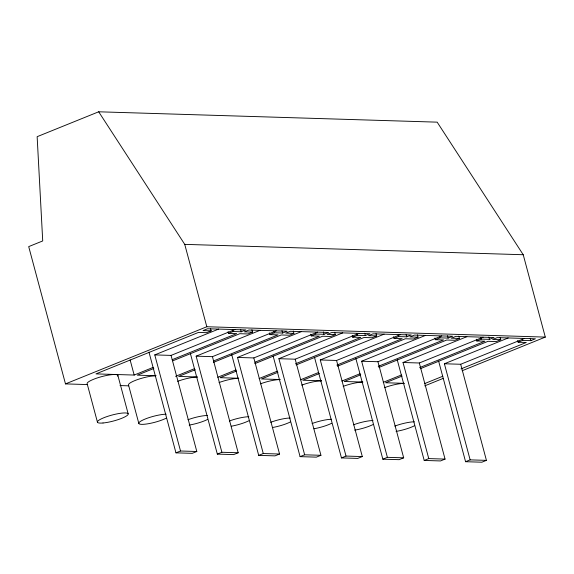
<?xml version="1.0" encoding="UTF-8"?>
<svg xmlns="http://www.w3.org/2000/svg" width="574" height="574" viewBox="0 0 574 574"><rect width="100%" height="100%" fill="white"/><g stroke="black" fill="none" stroke-linecap="round" stroke-linejoin="round"><path stroke-width="0.86" d="M462.163 370.725L545.3 337.103L523.23 254.734L437.173 122.154L98.685 111.794L37.145 136.684L42.72 240.944L28.7 246.612L65.486 383.898L87.363 384.566M65.486 383.898L206.812 326.742L545.3 337.103M210.529 328.486L211.16 330.839L206.604 332.683L198.453 332.432L95.944 373.889L134.173 375.059L153.186 367.374M154.772 354.897L171.059 355.399L196.81 451.494L180.523 450.999L154.772 354.897L218.594 329.089M171.059 355.399L234.888 329.584M228.079 331.65L228.538 333.358L233.101 331.514L241.245 331.765L245.801 329.921L207.573 328.751L203.017 330.588L211.16 330.839M172.2 359.683L236.682 333.609L228.538 333.358M153.854 368.472L137.322 375.159L155.992 375.733M172.867 360.781L239.832 333.702L247.975 333.953L252.531 332.109L251.9 329.756M196.143 356.167L212.437 356.662L238.188 452.764L221.894 452.262L196.143 356.167L259.972 330.351M212.437 356.662L276.259 330.854M269.457 332.913L269.916 334.62L274.472 332.776L282.616 333.028L287.179 331.184L248.944 330.014L244.388 331.858L252.531 332.109M175.551 376.329L194.564 368.637M213.578 360.953L278.06 334.872L269.916 334.62M195.225 369.742L178.693 376.422L197.363 376.996M213.413 362.381L281.203 334.972L289.346 335.216L293.91 333.372L293.278 331.019M237.521 357.43L253.808 357.932L279.56 454.027L263.272 453.532L237.521 357.43L301.343 331.621M253.808 357.932L317.637 332.116M310.828 334.183L311.287 335.89L315.844 334.046L323.994 334.298L328.55 332.454L290.322 331.284L285.766 333.128L293.91 333.372M217.747 377.261L235.936 369.907M254.949 362.216L319.431 336.142L311.287 335.89M236.603 371.005L220.064 377.692L238.741 378.266M254.791 363.651L322.581 336.235L330.724 336.486L335.281 334.642L334.649 332.289M278.892 358.7L295.187 359.195L320.938 455.297L304.643 454.795L278.892 358.7L342.721 332.884M295.187 359.195L359.008 333.386M352.206 335.446L352.658 337.16L357.222 335.316L365.365 335.56L369.929 333.716L331.693 332.547L327.137 334.391L335.281 334.642M259.125 378.531L277.314 371.17M295.502 363.816L360.809 337.404L352.658 337.16M277.974 372.275L261.443 378.962L280.112 379.529M296.162 364.921L363.952 337.505L372.096 337.749L376.659 335.912L376.027 333.551M320.27 359.963L336.558 360.465L362.309 456.567L346.022 456.065L320.27 359.963L384.092 334.154M336.558 360.465L400.387 334.649M393.577 336.716L394.037 338.423L398.593 336.579L406.744 336.83L411.3 334.986L373.071 333.817L368.508 335.661L376.659 335.912M300.496 379.794L318.685 372.44M336.873 365.086L402.18 338.674L394.037 338.423M319.352 373.538L302.814 380.225L321.49 380.799M337.541 366.183L405.323 338.768L413.474 339.019L418.03 337.175L417.398 334.821M361.642 361.233L377.936 361.728L403.68 457.83L387.393 457.334L361.642 361.233L425.47 335.417M377.936 361.728L441.758 335.919M434.956 337.986L435.408 339.693L439.971 337.849L448.115 338.093L452.671 336.249L414.442 335.08L409.886 336.924L418.03 337.175M341.874 381.064L360.063 373.71M378.244 366.348L443.559 339.937L435.408 339.693M360.723 374.808L344.192 381.495L362.861 382.062M378.912 367.453L446.701 340.038L454.845 340.289L459.408 338.445L458.777 336.091M148.975 352.113L175.96 452.843L180.523 450.999M403.02 362.495L419.307 362.998L445.058 459.1L428.764 458.597L403.02 362.495L466.841 336.687M196.81 451.494L192.254 453.338L175.96 452.843M419.307 362.998L483.136 337.182M476.327 339.248L476.786 340.956L481.342 339.112L489.486 339.363L494.049 337.519L455.821 336.35L451.257 338.194L459.408 338.445M383.245 382.327L401.434 374.973M419.623 367.618L484.93 341.207L476.786 340.956M402.101 376.07L385.563 382.758L404.232 383.332M420.283 368.716L488.072 341.3L496.223 341.552L500.779 339.708L500.148 337.354M190.346 353.376L217.338 454.106L221.894 452.262M444.391 363.765L460.685 364.268L486.429 460.362L470.142 459.867L444.391 363.765L508.212 337.957M238.188 452.764L233.625 454.608L217.338 454.106M460.685 364.268L524.507 338.452M517.698 340.518L518.157 342.226L522.72 340.382L530.864 340.633L535.42 338.789L497.192 337.612L492.636 339.456L500.779 339.708M424.624 383.597L442.805 376.243M460.994 368.888L526.301 342.477L518.157 342.226M424.753 385.857L443.049 378.46M231.717 354.646L258.709 455.376L263.272 453.532M279.56 454.027L275.003 455.871L258.709 455.376M273.095 355.909L300.087 456.639L304.643 454.795M320.938 455.297L316.374 457.141L300.087 456.639M314.466 357.179L341.458 457.909L346.022 456.065M362.309 456.567L357.753 458.411L341.458 457.909M355.844 358.441L382.836 459.178L387.393 457.334M403.68 457.83L399.124 459.674L382.836 459.178M397.215 359.711L424.208 460.441L428.764 458.597M445.058 459.1L440.502 460.944L424.208 460.441M438.593 360.981L465.579 461.711L470.142 459.867M486.429 460.362L481.873 462.206L465.579 461.711M98.685 111.794L184.742 244.366L523.23 254.734M120.023 385.563L128.734 385.836M530.233 338.28L530.864 340.633M522.297 338.811L522.72 340.382M488.861 337.01L489.486 339.363M480.926 337.548L481.342 339.112M447.483 335.74L448.115 338.093M439.548 336.278L439.971 337.849M406.112 334.477L406.744 336.83M398.177 335.008L398.593 336.579M364.734 333.207L365.365 335.56M356.798 333.745L357.222 335.316M323.363 331.944L323.994 334.298M315.427 332.475L315.844 334.046M281.985 330.674L282.616 333.028M274.049 331.212L274.472 332.776M240.614 329.411L241.245 331.765M232.678 329.942L233.101 331.514M184.742 244.366L206.812 326.742M130.111 359.898L134.173 375.059M138.851 423.533L128.547 385.097A15.936 3.064 -15 0 1 138.011 379.421A15.936 3.064 -15 0 1 155.812 375.762M117.849 375.324L128.145 413.761M97.472 422.27L87.176 383.827A15.936 3.064 -15 0 1 103.033 376.271A15.936 3.064 -15 0 1 117.713 376.185M384.53 387.644A15.936 3.064 -15 0 1 404.06 383.367M177.66 381.308A15.936 3.064 -15 0 1 197.183 377.032M219.031 382.571A15.936 3.064 -15 0 1 238.562 378.302M260.402 383.841A15.936 3.064 -15 0 1 279.933 379.565M301.781 385.111A15.936 3.064 -15 0 1 321.311 380.835M343.152 386.374A15.936 3.064 -15 0 1 362.682 382.097M290.207 422.034A15.936 3.064 -15 0 1 272.672 427.486M270.706 422.285A15.936 3.064 -15 0 1 290.236 418.008M248.836 420.771A15.936 3.064 -15 0 1 231.293 426.217M229.335 421.015A15.936 3.064 -15 0 1 248.858 416.738M207.458 419.501A15.936 3.064 -15 0 1 189.183 425.076M187.956 419.745A15.936 3.064 -15 0 1 207.487 415.476M166.087 418.238A15.936 3.064 -15 0 1 143.636 424.308A15.936 3.064 -15 0 1 143.665 419.673A15.936 3.064 -15 0 1 166.116 414.206M331.578 423.303A15.936 3.064 -15 0 1 314.043 428.749M312.077 423.547A15.936 3.064 -15 0 1 331.607 419.271M372.957 424.566A15.936 3.064 -15 0 1 354.682 430.148M353.455 424.817A15.936 3.064 -15 0 1 372.985 420.541M414.328 425.836A15.936 3.064 -15 0 1 396.053 431.411M394.826 426.08A15.936 3.064 -15 0 1 414.356 421.804M103.019 422.988A15.936 3.064 -15 0 0 128.009 414.622A15.936 3.064 -15 0 0 107.403 416.437A15.936 3.064 -15 0 0 103.019 422.988"/></g></svg>
